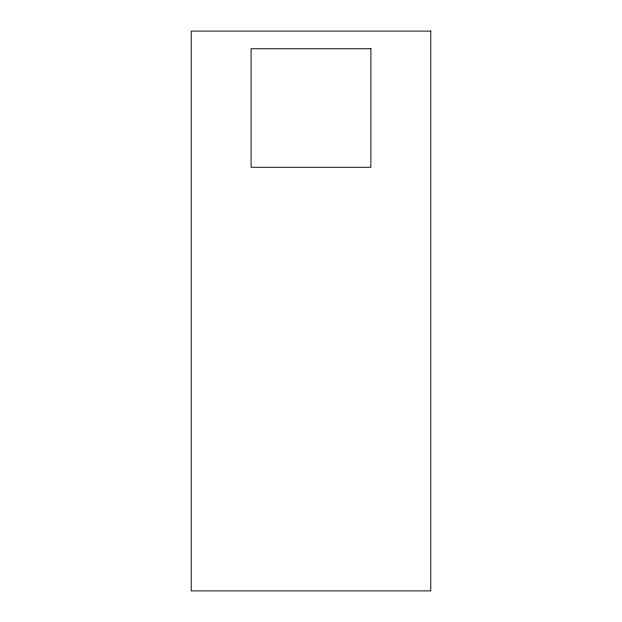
<?xml version="1.0" encoding="UTF-8"?>
<svg xmlns="http://www.w3.org/2000/svg" width="622" height="622" viewBox="0 0 622 622"><rect width="100%" height="100%" fill="white"/><g stroke="black" fill="none" stroke-linecap="round" stroke-linejoin="round"><path stroke-width="0.93" d="M430.774 31.1L191.226 31.1L191.226 590.9L430.774 590.9L430.774 31.1M370.891 48.749L251.109 48.749L251.109 167.271L370.891 167.271L370.891 48.749"/></g></svg>
